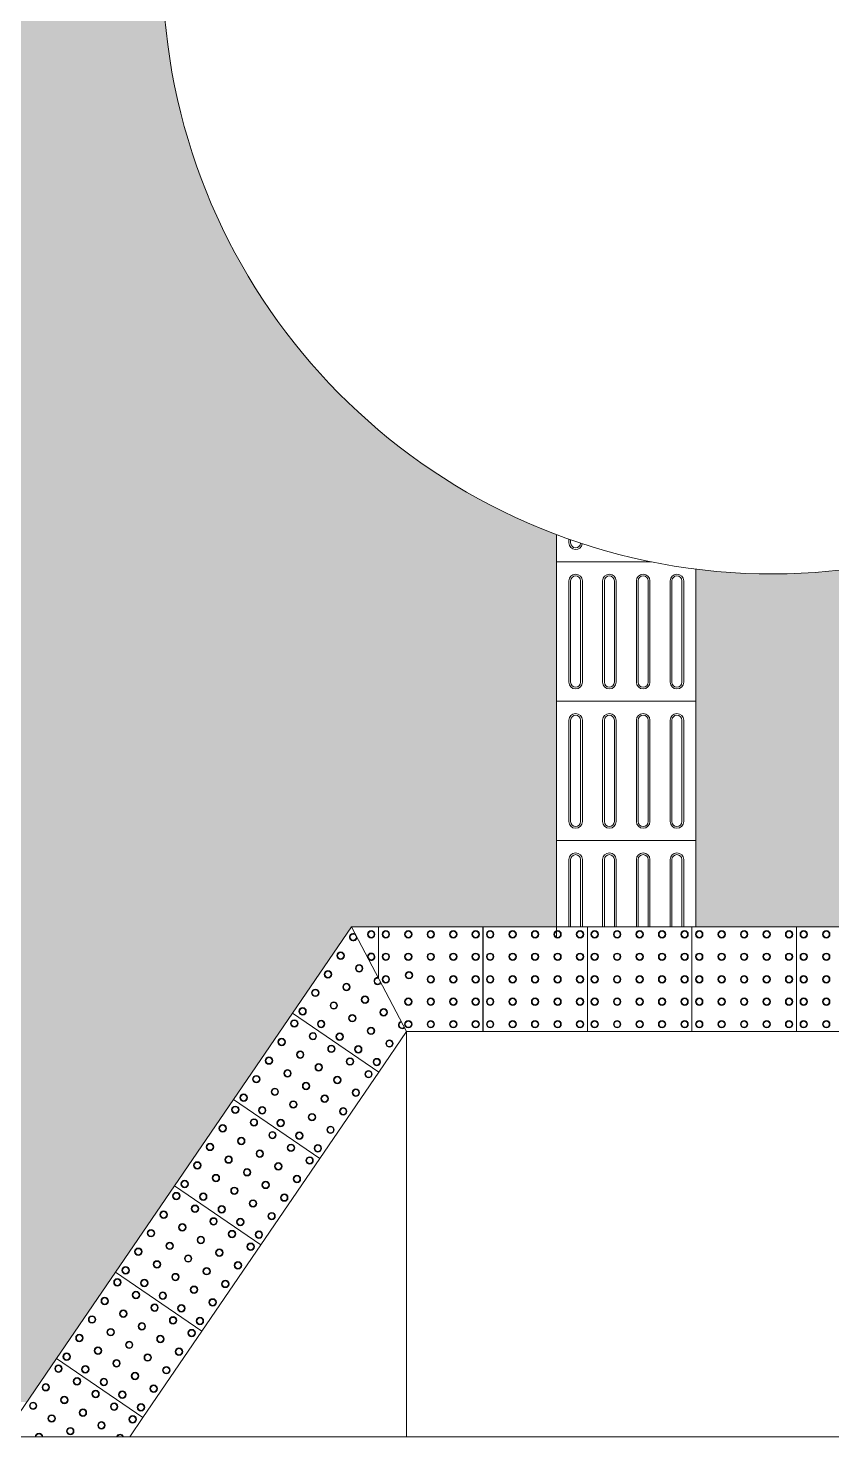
# Model space of a CAD drawing. Header units: millimetres. Extents: x -9997 to 44619, y -1295 to 91103.
# Drawn here: x 38395.3 to 38625.9, y 30134.1 to 30538.5 of the extents above; entities that cross this region are included whole.
import ezdxf

# ---------------------------------------------------------------- set-up
doc = ezdxf.new("R2010")
doc.units = ezdxf.units.MM
doc.header["$LTSCALE"] = 0.1
doc.layers.get('0').update_dxf_attribs({"lineweight": 5})
doc.layers.add('escada', color=1, linetype='Continuous', lineweight=0)

msp = doc.modelspace()

# ---------------------------------------------------------------- hatches: boundary and pattern name
at = {"linetype": 'ByBlock', "true_color": 0xc7c8ca}
h = msp.add_hatch(dxfattribs=at)
h.set_pattern_fill('AR-BRSTD', color=9, scale=0.12, angle=90)
h.paths.add_polyline_path([(35971.007, 30529.035), (35986.007, 30529.035), (35986.007, 30532.119), (36016.008, 30532.119), (36046.008, 30532.119), (36076.008, 30532.119), (36106.008, 30532.119), (36136.008, 30532.119), (36166.008, 30532.119), (36196.008, 30532.119), (36226.008, 30532.119), (36256.007, 30532.119), (36271.008, 30529.035), (36271.008, 30368.22), (36303.021, 30368.22), (36343.021, 30368.22), (36357.976, 30368.22), (36350.252, 30397.209), (36342.528, 30426.198), (36334.774, 30455.3), (36327.05, 30484.288), (36319.326, 30513.277), (36311.602, 30542.266), (36308.466, 30554.035), (35455.705, 30554.035), (35455.705, 30144.035), (36417.709, 30144.035), (36412.043, 30165.3), (36404.319, 30194.288), (36396.595, 30223.277), (36388.871, 30252.266), (36381.147, 30281.254), (36373.424, 30310.243), (36368.634, 30328.22), (36343.021, 30328.22), (36303.021, 30328.22), (36263.021, 30328.22), (36256.007, 30328.24), (36256.007, 30322.119), (36256.007, 30292.119), (36226.007, 30292.119), (36196.007, 30292.119), (36166.007, 30292.119), (36136.007, 30292.119), (36106.007, 30292.119), (36076.007, 30292.119), (36046.007, 30292.119), (36016.007, 30292.119), (35986.007, 30292.119), (35986.007, 30322.119), (35986.007, 30329.035), (35971.007, 30329.035)])
h.paths.add_polyline_path([(35870.145, 30324.174), (35870.145, 30184.174), (35630.145, 30184.174), (35630.145, 30324.174)], flags=16)
h.paths.add_polyline_path([(35850.145, 30304.174), (35850.145, 30204.174), (35650.145, 30204.174), (35650.145, 30304.174)], flags=0)
h.paths.add_polyline_path([(36426.491, 30554.035), (36339.513, 30554.035), (36340.591, 30549.99), (36348.315, 30521.001), (36356.039, 30492.012), (36363.762, 30463.024), (36371.486, 30434.035), (36379.241, 30404.933), (36386.964, 30375.944), (36394.688, 30346.955), (36401.981, 30319.586), (36427.594, 30319.586), (36467.594, 30319.586), (36488.958, 30319.586)])
h.paths.add_polyline_path([(36707.491, 30554.035), (36426.491, 30554.035), (36488.958, 30319.586), (36507.594, 30319.586), (36547.594, 30319.586), (36587.594, 30319.586), (36627.594, 30319.586), (36667.594, 30319.586), (36707.594, 30319.586), (36747.594, 30319.586), (36769.958, 30319.586)])
h.paths.add_polyline_path([(36499.616, 30279.586), (36467.594, 30279.586), (36427.594, 30279.586), (36412.639, 30279.586), (36417.86, 30259.99), (36425.584, 30231.001), (36433.308, 30202.012), (36441.032, 30173.024), (36448.756, 30144.035), (36495.733, 30144.035), (36525.075, 30184.035)])
h.paths.add_polyline_path([(36780.616, 30279.586), (36747.594, 30279.586), (36707.594, 30279.586), (36667.594, 30279.586), (36627.594, 30279.586), (36587.594, 30279.586), (36547.594, 30279.586), (36507.594, 30279.586), (36499.616, 30279.586), (36525.075, 30184.035), (36806.075, 30184.035)])
h.paths.add_polyline_path([(36843.978, 30368.22), (36836.254, 30397.209), (36828.53, 30426.197), (36820.806, 30455.186), (36813.082, 30484.175), (36805.358, 30513.163), (36797.634, 30542.152), (36794.468, 30554.035), (36707.491, 30554.035), (36769.958, 30319.586), (36787.594, 30319.586), (36827.594, 30319.586), (36856.936, 30319.586), (36851.702, 30339.232)])
h.paths.add_polyline_path([(36874.873, 30252.266), (36867.594, 30279.586), (36827.594, 30279.586), (36787.594, 30279.586), (36780.616, 30279.586), (36806.075, 30184.035), (36856.264, 30144.174), (36903.674, 30144.174), (36898.045, 30165.3), (36890.321, 30194.288), (36882.597, 30223.277)])
h.paths.add_polyline_path([(38546.938, 30385.275), (38546.938, 30393.086, -0.3078084), (38433.836, 30554.035), (36825.515, 30554.035), (36826.623, 30549.876), (36834.347, 30520.887), (36842.071, 30491.899), (36849.795, 30462.91), (36857.518, 30433.921), (36865.242, 30404.933), (36872.966, 30375.944), (36880.69, 30346.955), (36888.414, 30317.967), (36896.138, 30288.978), (36903.862, 30259.99), (36911.586, 30231.001), (36919.31, 30202.012), (36927.034, 30173.024), (36934.72, 30144.174), (38394.936, 30144.174), (38403.43, 30156.608), (38420.352, 30181.38), (38437.274, 30206.152), (38454.196, 30230.924), (38471.117, 30255.696), (38488.076, 30280.522), (38488.104, 30280.468), (38495.836, 30280.468), (38525.836, 30280.468), (38546.938, 30280.468), (38546.938, 30305.275), (38546.938, 30345.275)])
h.paths.add_polyline_path([(37074.936, 30324.174), (37314.936, 30324.174), (37314.936, 30184.174), (37074.936, 30184.174)], flags=16)
h.paths.add_polyline_path([(37094.936, 30304.174), (37294.936, 30304.174), (37294.936, 30204.174), (37094.936, 30204.174)], flags=0)
h.paths.add_polyline_path([(37814.936, 30324.174), (37814.936, 30184.174), (37574.936, 30184.174), (37574.936, 30324.174)], flags=16)
h.paths.add_polyline_path([(37594.936, 30304.174), (37794.936, 30304.174), (37794.936, 30204.174), (37594.936, 30204.174)], flags=0)
h.paths.add_polyline_path([(37669.967, 30282.035), (37699.967, 30282.035), (37699.967, 30252.035), (37669.967, 30252.035)], flags=0)
h.paths.add_polyline_path([(38074.936, 30324.174), (38314.936, 30324.174), (38314.936, 30184.174), (38074.936, 30184.174)], flags=16)
h.paths.add_polyline_path([(38094.936, 30304.174), (38294.936, 30304.174), (38294.936, 30204.174), (38094.936, 30204.174)], flags=0)
h.paths.add_polyline_path([(39239.113, 30725.113), (39223.758, 30727.19), (39194.028, 30731.209), (39164.299, 30735.229), (39134.569, 30739.249), (39104.84, 30743.268), (39102.265, 30752.931), (39094.541, 30781.92), (39089.392, 30801.246), (39056.757, 30792.55), (39018.106, 30782.252), (38979.454, 30771.953), (38940.803, 30761.655), (38902.151, 30751.356), (38863.5, 30741.058), (38824.848, 30730.759), (38786.197, 30720.461), (38792.633, 30696.303), (38773.308, 30691.154), (38782.057, 30658.317), (38792.355, 30619.665), (38802.654, 30581.014), (38812.952, 30542.362), (38823.251, 30503.711), (38830.975, 30474.722), (38838.699, 30445.733), (38846.423, 30416.745), (38817.434, 30409.021), (38788.445, 30401.297), (38782.094, 30425.136), (38742.094, 30425.136), (38723.957, 30425.136, -0.0290874), (38707.908, 30412.652), (38885.284, 30172.328, 0.3809372)])
h.paths.add_polyline_path([(38707.908, 30412.652, -0.1839906), (38586.938, 30383.172), (38586.938, 30345.275), (38586.938, 30305.275), (38586.938, 30280.468), (38615.771, 30280.468), (38645.771, 30280.468), (38662.693, 30255.696), (38679.615, 30230.924), (38696.537, 30206.152), (38713.459, 30181.38), (38730.381, 30156.608), (38745.706, 30134.174, 0.0753172), (38897.909, 30155.221)])
h.paths.add_polyline_path([(39158.798, 30970.991), (39170.295, 30979.826), (38885.164, 32049.955), (38318.046, 32049.955), (38466.933, 31491.166, -0.3092385), (38600.144, 30991.208), (38669.536, 30730.773), (38679.269, 30733.366), (38717.921, 30743.664), (38711.484, 30767.822), (38740.473, 30775.546), (38769.462, 30783.269), (38775.898, 30759.112), (38814.55, 30769.411), (38853.201, 30779.709), (38891.853, 30790.008), (38930.504, 30800.306), (38969.156, 30810.605), (39007.807, 30820.903), (39046.459, 30831.202), (39079.093, 30839.897), (39071.369, 30868.886), (39063.646, 30897.875), (39087.434, 30916.154), (39111.222, 30934.433), (39135.01, 30952.712)])

# ---------------------------------------------------------------- linework, layer by layer
at = {"linetype": 'ByBlock', "lineweight": 0}
msp.add_arc((38608.723, 30556.718), 174.907, 180.87888, 68.60802, dxfattribs=at)
at = {"layer": 'escada', "linetype": 'ByBlock', "lineweight": 0}
for p, q in [((38503.878, 30250.468), (38488.104, 30280.468)), ((38424.436, 30134.174), (38388.105, 30134.174)), ((38709.374, 30134.174), (38424.436, 30134.174))]:
    msp.add_line(p, q, dxfattribs=at)
at = {"layer": 'escada', "lineweight": 0}
msp.add_line((38503.878, 30250.468), (38503.878, 30134.174), dxfattribs=at)
for points in [[(38546.938, 30393.086), (38546.938, 30385.275), (38574.08, 30385.275)], [(38550.462, 30390.738), (38550.462, 30391.799)], [(38550.968, 30390.738), (38550.968, 30391.621)], [(38574.08, 30385.275), (38546.938, 30385.275), (38546.938, 30345.275), (38586.938, 30345.275), (38586.938, 30383.172)], [(38550.462, 30350.738), (38550.462, 30379.813)], [(38550.968, 30350.738), (38550.968, 30379.813)], [(38553.832, 30379.813), (38553.832, 30350.738)], [(38554.338, 30379.813), (38554.338, 30350.738)], [(38560.153, 30379.813), (38560.153, 30350.738)], [(38560.66, 30379.813), (38560.66, 30350.738)], [(38563.524, 30350.738), (38563.524, 30379.813)], [(38564.03, 30350.738), (38564.03, 30379.813)], [(38569.845, 30350.738), (38569.845, 30379.813)], [(38570.351, 30350.738), (38570.351, 30379.813)], [(38573.215, 30379.813), (38573.215, 30350.738)], [(38573.722, 30379.813), (38573.722, 30350.738)], [(38579.537, 30379.813), (38579.537, 30350.738)], [(38580.043, 30379.813), (38580.043, 30350.738)], [(38582.907, 30350.738), (38582.907, 30379.813)], [(38583.413, 30350.738), (38583.413, 30379.813)], [(38550.462, 30310.738), (38550.462, 30339.813)], [(38550.968, 30310.738), (38550.968, 30339.813)], [(38553.832, 30339.813), (38553.832, 30310.738)], [(38554.338, 30339.813), (38554.338, 30310.738)], [(38560.153, 30339.813), (38560.153, 30310.738)], [(38560.66, 30339.813), (38560.66, 30310.738)], [(38563.524, 30310.738), (38563.524, 30339.813)], [(38564.03, 30310.738), (38564.03, 30339.813)], [(38569.845, 30310.738), (38569.845, 30339.813)], [(38570.351, 30310.738), (38570.351, 30339.813)], [(38573.215, 30339.813), (38573.215, 30310.738)], [(38573.722, 30339.813), (38573.722, 30310.738)], [(38579.537, 30339.813), (38579.537, 30310.738)], [(38580.043, 30339.813), (38580.043, 30310.738)], [(38582.907, 30310.738), (38582.907, 30339.813)], [(38583.413, 30310.738), (38583.413, 30339.813)], [(38586.938, 30280.468), (38586.938, 30305.275), (38546.938, 30305.275), (38546.938, 30277.328)], [(38550.462, 30280.468), (38550.462, 30299.813)], [(38550.968, 30280.468), (38550.968, 30299.813)], [(38553.832, 30299.813), (38553.832, 30280.468)], [(38554.338, 30299.813), (38554.338, 30280.468)], [(38560.153, 30299.813), (38560.153, 30280.468)], [(38560.66, 30299.813), (38560.66, 30280.468)], [(38563.524, 30280.468), (38563.524, 30299.813)], [(38564.03, 30280.468), (38564.03, 30299.813)], [(38569.845, 30280.468), (38569.845, 30299.813)], [(38570.351, 30280.468), (38570.351, 30299.813)], [(38573.215, 30299.813), (38573.215, 30280.468)], [(38573.722, 30299.813), (38573.722, 30280.468)], [(38579.537, 30299.813), (38579.537, 30280.468)], [(38580.043, 30299.813), (38580.043, 30280.468)], [(38582.907, 30280.468), (38582.907, 30299.813)], [(38583.413, 30280.468), (38583.413, 30299.813)], [(38488.039, 30280.468), (38488.039, 30280.468), (38471.117, 30255.696), (38495.889, 30238.774), (38503.878, 30250.468)], [(38495.836, 30265.763), (38495.836, 30280.468), (38488.104, 30280.468)], [(38503.878, 30250.468), (38525.836, 30250.468), (38525.836, 30280.468), (38495.836, 30280.468), (38495.836, 30265.763)], [(38645.771, 30280.468), (38645.771, 30280.468), (38615.771, 30280.468), (38615.771, 30250.468), (38629.933, 30250.468)], [(38424.436, 30134.174), (38428.202, 30139.686), (38403.43, 30156.608), (38388.105, 30134.174)]]:
    msp.add_lwpolyline(points, dxfattribs=at)
for points in [[(38546.938, 30305.275), (38586.938, 30305.275), (38586.938, 30345.275), (38546.938, 30345.275)], [(38555.771, 30250.468), (38555.771, 30280.468), (38525.771, 30280.468), (38525.771, 30250.468)], [(38585.771, 30250.468), (38585.771, 30280.468), (38555.771, 30280.468), (38555.771, 30250.468)], [(38615.771, 30250.468), (38615.771, 30280.468), (38585.771, 30280.468), (38585.771, 30250.468)], [(38495.889, 30238.774), (38471.117, 30255.696), (38454.196, 30230.924), (38478.967, 30214.002)], [(38478.967, 30214.002), (38454.196, 30230.924), (38437.274, 30206.152), (38462.046, 30189.23)], [(38462.046, 30189.23), (38437.274, 30206.152), (38420.352, 30181.38), (38445.124, 30164.458)], [(38445.124, 30164.458), (38420.352, 30181.38), (38403.43, 30156.608), (38428.202, 30139.686)]]:
    msp.add_lwpolyline(points, close=True, dxfattribs=at)
for centre, radius in [((38493.733, 30278.365), 1.075), ((38493.733, 30278.365), 0.883), ((38497.938, 30278.365), 1.075), ((38497.938, 30278.365), 0.883), ((38504.387, 30278.365), 1.075), ((38504.387, 30278.365), 0.883), ((38510.836, 30278.365), 1.075), ((38510.836, 30278.365), 0.883), ((38517.285, 30278.365), 1.075), ((38517.285, 30278.365), 0.883), ((38523.733, 30278.365), 1.075), ((38523.733, 30278.365), 0.883), ((38527.873, 30278.365), 1.075), ((38527.873, 30278.365), 0.883), ((38534.322, 30278.365), 1.075), ((38534.322, 30278.365), 0.883), ((38540.771, 30278.365), 1.075), ((38540.771, 30278.365), 0.883), ((38547.22, 30278.365), 1.075), ((38547.22, 30278.365), 0.883), ((38553.668, 30278.365), 1.075), ((38553.668, 30278.365), 0.883), ((38557.873, 30278.365), 1.075), ((38557.873, 30278.365), 0.883), ((38564.322, 30278.365), 1.075), ((38564.322, 30278.365), 0.883), ((38570.771, 30278.365), 1.075), ((38570.771, 30278.365), 0.883), ((38577.22, 30278.365), 1.075), ((38577.22, 30278.365), 0.883), ((38583.668, 30278.365), 1.075), ((38583.668, 30278.365), 0.883), ((38587.873, 30278.365), 1.075), ((38587.873, 30278.365), 0.883), ((38594.322, 30278.365), 1.075), ((38594.322, 30278.365), 0.883), ((38600.771, 30278.365), 1.075), ((38600.771, 30278.365), 0.883), ((38607.22, 30278.365), 1.075), ((38607.22, 30278.365), 0.883), ((38613.668, 30278.365), 1.075), ((38613.668, 30278.365), 0.883), ((38617.873, 30278.365), 1.075), ((38617.873, 30278.365), 0.883), ((38624.322, 30278.365), 1.075), ((38624.322, 30278.365), 0.883), ((38484.952, 30272.221), 1.075), ((38484.952, 30272.221), 0.883), ((38493.733, 30271.917), 0.883), ((38497.938, 30271.917), 1.075), ((38497.938, 30271.917), 0.883), ((38504.387, 30271.917), 1.075), ((38504.387, 30271.917), 0.883), ((38510.836, 30271.917), 1.075), ((38510.836, 30271.917), 0.883), ((38517.285, 30271.917), 1.075), ((38517.285, 30271.917), 0.883), ((38523.733, 30271.917), 1.075), ((38523.733, 30271.917), 0.883), ((38527.873, 30271.917), 1.075), ((38527.873, 30271.917), 0.883), ((38534.322, 30271.917), 1.075), ((38534.322, 30271.917), 0.883), ((38540.771, 30271.917), 1.075), ((38540.771, 30271.917), 0.883), ((38547.22, 30271.917), 1.075), ((38547.22, 30271.917), 0.883), ((38553.668, 30271.917), 1.075), ((38553.668, 30271.917), 0.883), ((38557.873, 30271.917), 1.075), ((38557.873, 30271.917), 0.883), ((38564.322, 30271.917), 1.075), ((38564.322, 30271.917), 0.883), ((38570.771, 30271.917), 1.075), ((38570.771, 30271.917), 0.883), ((38577.22, 30271.917), 1.075), ((38577.22, 30271.917), 0.883), ((38583.668, 30271.917), 1.075), ((38583.668, 30271.917), 0.883), ((38587.873, 30271.917), 1.075), ((38587.873, 30271.917), 0.883), ((38594.322, 30271.917), 1.075), ((38594.322, 30271.917), 0.883), ((38600.771, 30271.917), 1.075), ((38600.771, 30271.917), 0.883), ((38607.22, 30271.917), 1.075), ((38607.22, 30271.917), 0.883), ((38613.668, 30271.917), 1.075), ((38613.668, 30271.917), 0.883), ((38617.873, 30271.917), 1.075), ((38617.873, 30271.917), 0.883), ((38624.322, 30271.917), 1.075), ((38624.322, 30271.917), 0.883), ((38490.277, 30268.583), 1.075), ((38490.277, 30268.583), 0.883), ((38481.314, 30266.896), 1.075), ((38481.314, 30266.896), 0.883), ((38486.639, 30263.258), 1.075), ((38486.639, 30263.258), 0.883), ((38497.938, 30265.468), 1.075), ((38497.938, 30265.468), 0.883), ((38504.564, 30266.633), 1.075), ((38504.564, 30266.633), 0.883), ((38510.836, 30265.468), 1.075), ((38510.836, 30265.468), 0.883), ((38517.285, 30265.468), 1.075), ((38517.285, 30265.468), 0.883), ((38523.733, 30265.468), 1.075), ((38523.733, 30265.468), 0.883), ((38527.873, 30265.468), 1.075), ((38527.873, 30265.468), 0.883), ((38534.322, 30265.468), 1.075), ((38534.322, 30265.468), 0.883), ((38540.771, 30265.468), 1.075), ((38540.771, 30265.468), 0.883), ((38547.22, 30265.468), 1.075), ((38547.22, 30265.468), 0.883), ((38553.668, 30265.468), 1.075), ((38553.668, 30265.468), 0.883), ((38557.873, 30265.468), 1.075), ((38557.873, 30265.468), 0.883), ((38564.322, 30265.468), 1.075), ((38564.322, 30265.468), 0.883), ((38570.771, 30265.468), 1.075), ((38570.771, 30265.468), 0.883), ((38577.22, 30265.468), 1.075), ((38577.22, 30265.468), 0.883), ((38583.668, 30265.468), 1.075), ((38583.668, 30265.468), 0.883), ((38587.873, 30265.468), 1.075), ((38587.873, 30265.468), 0.883), ((38594.322, 30265.468), 1.075), ((38594.322, 30265.468), 0.883), ((38600.771, 30265.468), 1.075), ((38600.771, 30265.468), 0.883), ((38607.22, 30265.468), 1.075), ((38607.22, 30265.468), 0.883), ((38613.668, 30265.468), 1.075), ((38613.668, 30265.468), 0.883), ((38617.873, 30265.468), 1.075), ((38617.873, 30265.468), 0.883), ((38624.322, 30265.468), 1.075), ((38624.322, 30265.468), 0.883), ((38477.677, 30261.571), 1.075), ((38477.677, 30261.571), 0.883), ((38491.964, 30259.621), 1.075), ((38491.964, 30259.621), 0.883), ((38504.387, 30259.019), 1.075), ((38510.836, 30259.019), 1.075), ((38517.285, 30259.019), 1.075), ((38523.733, 30259.019), 1.075), ((38527.873, 30259.019), 1.075), ((38534.322, 30259.019), 1.075), ((38540.771, 30259.019), 1.075), ((38547.22, 30259.019), 1.075), ((38553.668, 30259.019), 1.075), ((38557.873, 30259.019), 1.075), ((38564.322, 30259.019), 1.075), ((38570.771, 30259.019), 1.075), ((38577.22, 30259.019), 1.075), ((38583.668, 30259.019), 1.075), ((38587.873, 30259.019), 1.075), ((38594.322, 30259.019), 1.075), ((38600.771, 30259.019), 1.075), ((38607.22, 30259.019), 1.075), ((38613.668, 30259.019), 1.075), ((38617.873, 30259.019), 1.075), ((38624.322, 30259.019), 1.075), ((38474.039, 30256.246), 1.075), ((38474.039, 30256.246), 0.883), ((38483.002, 30257.934), 1.075), ((38483.002, 30257.934), 0.883), ((38497.289, 30255.983), 1.075), ((38497.289, 30255.983), 0.883), ((38504.387, 30259.019), 0.883), ((38510.836, 30259.019), 0.883), ((38517.285, 30259.019), 0.883), ((38523.733, 30259.019), 0.883), ((38527.873, 30259.019), 0.883), ((38534.322, 30259.019), 0.883), ((38540.771, 30259.019), 0.883), ((38547.22, 30259.019), 0.883), ((38553.668, 30259.019), 0.883), ((38557.873, 30259.019), 0.883), ((38564.322, 30259.019), 0.883), ((38570.771, 30259.019), 0.883), ((38577.22, 30259.019), 0.883), ((38583.668, 30259.019), 0.883), ((38587.873, 30259.019), 0.883), ((38594.322, 30259.019), 0.883), ((38600.771, 30259.019), 0.883), ((38607.22, 30259.019), 0.883), ((38613.668, 30259.019), 0.883), ((38617.873, 30259.019), 0.883), ((38624.322, 30259.019), 0.883), ((38471.668, 30252.774), 1.075), ((38471.668, 30252.774), 0.883), ((38479.364, 30252.609), 1.075), ((38479.364, 30252.609), 0.883), ((38488.327, 30254.296), 1.075), ((38488.327, 30254.296), 0.883), ((38504.387, 30252.57), 1.075), ((38504.387, 30252.57), 0.883), ((38510.836, 30252.57), 1.075), ((38510.836, 30252.57), 0.883), ((38517.285, 30252.57), 1.075), ((38517.285, 30252.57), 0.883), ((38523.733, 30252.57), 1.075), ((38523.733, 30252.57), 0.883), ((38527.873, 30252.57), 1.075), ((38527.873, 30252.57), 0.883), ((38534.322, 30252.57), 1.075), ((38534.322, 30252.57), 0.883), ((38540.771, 30252.57), 1.075), ((38540.771, 30252.57), 0.883), ((38547.22, 30252.57), 1.075), ((38547.22, 30252.57), 0.883), ((38553.668, 30252.57), 1.075), ((38553.668, 30252.57), 0.883), ((38557.873, 30252.57), 1.075), ((38557.873, 30252.57), 0.883), ((38564.322, 30252.57), 1.075), ((38564.322, 30252.57), 0.883), ((38570.771, 30252.57), 1.075), ((38570.771, 30252.57), 0.883), ((38577.22, 30252.57), 1.075), ((38577.22, 30252.57), 0.883), ((38583.668, 30252.57), 1.075), ((38583.668, 30252.57), 0.883), ((38587.873, 30252.57), 1.075), ((38587.873, 30252.57), 0.883), ((38594.322, 30252.57), 1.075), ((38594.322, 30252.57), 0.883), ((38600.771, 30252.57), 1.075), ((38600.771, 30252.57), 0.883), ((38607.22, 30252.57), 1.075), ((38607.22, 30252.57), 0.883), ((38613.668, 30252.57), 1.075), ((38613.668, 30252.57), 0.883), ((38617.873, 30252.57), 1.075), ((38617.873, 30252.57), 0.883), ((38624.322, 30252.57), 1.075), ((38624.322, 30252.57), 0.883), ((38468.03, 30247.449), 1.075), ((38468.03, 30247.449), 0.883), ((38476.993, 30249.136), 1.075), ((38476.993, 30249.136), 0.883), ((38484.689, 30248.971), 1.075), ((38484.689, 30248.971), 0.883), ((38493.652, 30250.658), 1.075), ((38493.652, 30250.658), 0.883), ((38498.977, 30247.021), 1.075), ((38498.977, 30247.021), 0.883), ((38473.355, 30243.812), 1.075), ((38473.355, 30243.812), 0.883), ((38482.318, 30245.499), 1.075), ((38482.318, 30245.499), 0.883), ((38490.014, 30245.334), 1.075), ((38490.014, 30245.334), 0.883), ((38464.393, 30242.124), 1.075), ((38464.393, 30242.124), 0.883), ((38478.68, 30240.174), 1.075), ((38478.68, 30240.174), 0.883), ((38487.642, 30241.861), 1.075), ((38487.642, 30241.861), 0.883), ((38495.339, 30241.696), 1.075), ((38495.339, 30241.696), 0.883), ((38460.755, 30236.799), 1.075), ((38460.755, 30236.799), 0.883), ((38469.718, 30238.487), 1.075), ((38469.718, 30238.487), 0.883), ((38475.042, 30234.849), 1.075), ((38484.005, 30236.536), 1.075), ((38484.005, 30236.536), 0.883), ((38492.967, 30238.224), 1.075), ((38492.967, 30238.224), 0.883), ((38457.117, 30231.474), 1.075), ((38457.117, 30231.474), 0.883), ((38466.08, 30233.162), 1.075), ((38466.08, 30233.162), 0.883), ((38475.042, 30234.849), 0.883), ((38480.367, 30231.211), 1.075), ((38480.367, 30231.211), 0.883), ((38489.33, 30232.899), 1.075), ((38489.33, 30232.899), 0.883), ((38454.746, 30228.002), 1.075), ((38454.746, 30228.002), 0.883), ((38462.442, 30227.837), 1.075), ((38462.442, 30227.837), 0.883), ((38471.405, 30229.524), 1.075), ((38471.405, 30229.524), 0.883), ((38485.692, 30227.574), 1.075), ((38485.692, 30227.574), 0.883), ((38451.108, 30222.677), 1.075), ((38460.071, 30224.365), 1.075), ((38460.071, 30224.365), 0.883), ((38467.767, 30224.199), 1.075), ((38467.767, 30224.199), 0.883), ((38476.73, 30225.887), 1.075), ((38476.73, 30225.887), 0.883), ((38451.108, 30222.677), 0.883), ((38456.433, 30219.04), 1.075), ((38456.433, 30219.04), 0.883), ((38465.396, 30220.727), 1.075), ((38465.396, 30220.727), 0.883), ((38473.092, 30220.562), 1.075), ((38473.092, 30220.562), 0.883), ((38482.055, 30222.249), 1.075), ((38482.055, 30222.249), 0.883), ((38447.471, 30217.352), 1.075), ((38447.471, 30217.352), 0.883), ((38461.758, 30215.402), 1.075), ((38461.758, 30215.402), 0.883), ((38470.721, 30217.089), 1.075), ((38470.721, 30217.089), 0.883), ((38478.417, 30216.924), 1.075), ((38478.417, 30216.924), 0.883), ((38443.833, 30212.027), 1.075), ((38443.833, 30212.027), 0.883), ((38452.796, 30213.715), 1.075), ((38452.796, 30213.715), 0.883), ((38467.083, 30211.765), 1.075), ((38467.083, 30211.765), 0.883), ((38476.046, 30213.452), 1.075), ((38476.046, 30213.452), 0.883), ((38440.196, 30206.702), 1.075), ((38440.196, 30206.702), 0.883), ((38449.158, 30208.39), 1.075), ((38449.158, 30208.39), 0.883), ((38458.121, 30210.077), 1.075), ((38458.121, 30210.077), 0.883), ((38463.446, 30206.44), 1.075), ((38472.408, 30208.127), 1.075), ((38472.408, 30208.127), 0.883), ((38437.824, 30203.23), 1.075), ((38437.824, 30203.23), 0.883), ((38445.521, 30203.065), 1.075), ((38445.521, 30203.065), 0.883), ((38454.483, 30204.752), 1.075), ((38454.483, 30204.752), 0.883), ((38463.446, 30206.44), 0.883), ((38468.77, 30202.802), 1.075), ((38468.77, 30202.802), 0.883), ((38443.149, 30199.593), 1.075), ((38443.149, 30199.593), 0.883), ((38450.846, 30199.427), 1.075), ((38450.846, 30199.427), 0.883), ((38459.808, 30201.115), 1.075), ((38459.808, 30201.115), 0.883), ((38434.186, 30197.905), 1.075), ((38434.186, 30197.905), 0.883), ((38439.511, 30194.268), 1.075), ((38448.474, 30195.955), 1.075), ((38448.474, 30195.955), 0.883), ((38456.17, 30195.79), 1.075), ((38456.17, 30195.79), 0.883), ((38465.133, 30197.477), 1.075), ((38465.133, 30197.477), 0.883), ((38430.549, 30192.58), 1.075), ((38430.549, 30192.58), 0.883), ((38439.511, 30194.268), 0.883), ((38444.836, 30190.63), 1.075), ((38444.836, 30190.63), 0.883), ((38453.799, 30192.318), 1.075), ((38453.799, 30192.318), 0.883), ((38461.495, 30192.152), 1.075), ((38461.495, 30192.152), 0.883), ((38426.911, 30187.255), 1.075), ((38426.911, 30187.255), 0.883), ((38435.874, 30188.943), 1.075), ((38435.874, 30188.943), 0.883), ((38450.161, 30186.993), 1.075), ((38450.161, 30186.993), 0.883), ((38459.124, 30188.68), 1.075), ((38459.124, 30188.68), 0.883), ((38432.236, 30183.618), 1.075), ((38432.236, 30183.618), 0.883), ((38441.199, 30185.305), 1.075), ((38441.199, 30185.305), 0.883), ((38455.486, 30183.355), 1.075), ((38455.486, 30183.355), 0.883), ((38420.902, 30178.458), 1.075), ((38420.902, 30178.458), 0.883), ((38423.274, 30181.93), 1.075), ((38423.274, 30181.93), 0.883), ((38428.599, 30178.293), 1.075), ((38428.599, 30178.293), 0.883), ((38437.561, 30179.98), 1.075), ((38437.561, 30179.98), 0.883), ((38446.524, 30181.668), 1.075), ((38446.524, 30181.668), 0.883), ((38426.227, 30174.821), 1.075), ((38426.227, 30174.821), 0.883), ((38433.924, 30174.655), 1.075), ((38433.924, 30174.655), 0.883), ((38442.886, 30176.343), 1.075), ((38442.886, 30176.343), 0.883), ((38451.849, 30178.03), 1.075), ((38451.849, 30178.03), 0.883), ((38417.264, 30173.133), 1.075), ((38417.264, 30173.133), 0.883), ((38431.552, 30171.183), 1.075), ((38431.552, 30171.183), 0.883), ((38439.249, 30171.018), 1.075), ((38439.249, 30171.018), 0.883), ((38448.211, 30172.705), 1.075), ((38448.211, 30172.705), 0.883), ((38413.627, 30167.808), 1.075), ((38413.627, 30167.808), 0.883), ((38422.589, 30169.496), 1.075), ((38422.589, 30169.496), 0.883), ((38436.877, 30167.546), 1.075), ((38436.877, 30167.546), 0.883), ((38444.574, 30167.38), 1.075), ((38444.574, 30167.38), 0.883), ((38409.989, 30162.483), 1.075), ((38409.989, 30162.483), 0.883), ((38418.952, 30164.171), 1.075), ((38418.952, 30164.171), 0.883), ((38427.914, 30165.858), 1.075), ((38427.914, 30165.858), 0.883), ((38433.239, 30162.221), 1.075), ((38433.239, 30162.221), 0.883), ((38442.202, 30163.908), 1.075), ((38442.202, 30163.908), 0.883), ((38415.314, 30158.846), 1.075), ((38415.314, 30158.846), 0.883), ((38424.277, 30160.533), 1.075), ((38424.277, 30160.533), 0.883), ((38438.564, 30158.583), 1.075), ((38438.564, 30158.583), 0.883), ((38406.352, 30157.158), 1.075), ((38406.352, 30157.158), 0.883), ((38420.639, 30155.208), 1.075), ((38420.639, 30155.208), 0.883), ((38429.602, 30156.896), 1.075), ((38429.602, 30156.896), 0.883), ((38403.98, 30153.686), 1.075), ((38403.98, 30153.686), 0.883), ((38409.305, 30150.049), 1.075), ((38409.305, 30150.049), 0.883), ((38411.677, 30153.521), 1.075), ((38411.677, 30153.521), 0.883), ((38417.002, 30149.883), 1.075), ((38425.964, 30151.571), 1.075), ((38425.964, 30151.571), 0.883), ((38434.927, 30153.258), 1.075), ((38434.927, 30153.258), 0.883), ((38400.342, 30148.361), 1.075), ((38400.342, 30148.361), 0.883), ((38414.63, 30146.411), 1.075), ((38414.63, 30146.411), 0.883), ((38417.002, 30149.883), 0.883), ((38422.327, 30146.246), 1.075), ((38422.327, 30146.246), 0.883), ((38431.289, 30147.933), 1.075), ((38431.289, 30147.933), 0.883), ((38396.705, 30143.036), 1.075), ((38396.705, 30143.036), 0.883), ((38405.667, 30144.724), 1.075), ((38405.667, 30144.724), 0.883), ((38419.955, 30142.774), 1.075), ((38419.955, 30142.774), 0.883), ((38427.652, 30142.608), 1.075), ((38427.652, 30142.608), 0.883), ((38402.03, 30139.399), 1.075), ((38402.03, 30139.399), 0.883), ((38410.992, 30141.086), 1.075), ((38410.992, 30141.086), 0.883), ((38425.28, 30139.136), 1.075), ((38425.28, 30139.136), 0.883), ((38407.355, 30135.761), 1.075), ((38407.355, 30135.761), 0.883), ((38416.317, 30137.449), 1.075), ((38416.317, 30137.449), 0.883)]:
    msp.add_circle(centre, radius, dxfattribs=at)
for centre, radius, start, end in [((38552.4, 30390.738), 1.938, 180, 352.5194), ((38552.4, 30390.738), 1.432, 180, 356.38385), ((38552.4, 30379.813), 1.938, 360, 180), ((38562.092, 30379.813), 1.938, 360, 180), ((38571.783, 30379.813), 1.938, 360, 180), ((38581.475, 30379.813), 1.938, 360, 180), ((38552.4, 30379.813), 1.432, 360, 180), ((38562.092, 30379.813), 1.432, 360, 180), ((38571.783, 30379.813), 1.432, 360, 180), ((38581.475, 30379.813), 1.432, 360, 180), ((38552.4, 30350.738), 1.938, 180, 360), ((38552.4, 30350.738), 1.432, 180, 360), ((38562.092, 30350.738), 1.938, 180, 360), ((38562.092, 30350.738), 1.432, 180, 360), ((38571.783, 30350.738), 1.938, 180, 360), ((38571.783, 30350.738), 1.432, 180, 360), ((38581.475, 30350.738), 1.938, 180, 360), ((38581.475, 30350.738), 1.432, 180, 360), ((38552.4, 30339.813), 1.938, 360, 180), ((38552.4, 30339.813), 1.432, 360, 180), ((38562.092, 30339.813), 1.938, 360, 180), ((38562.092, 30339.813), 1.432, 360, 180), ((38571.783, 30339.813), 1.938, 360, 180), ((38571.783, 30339.813), 1.432, 360, 180), ((38581.475, 30339.813), 1.938, 360, 180), ((38581.475, 30339.813), 1.432, 360, 180), ((38552.4, 30310.738), 1.938, 180, 360), ((38552.4, 30310.738), 1.432, 180, 360), ((38562.092, 30310.738), 1.938, 180, 360), ((38562.092, 30310.738), 1.432, 180, 360), ((38571.783, 30310.738), 1.938, 180, 360), ((38571.783, 30310.738), 1.432, 180, 360), ((38581.475, 30310.738), 1.938, 180, 360), ((38581.475, 30310.738), 1.432, 180, 360), ((38552.4, 30299.813), 1.938, 360, 180), ((38552.4, 30299.813), 1.432, 360, 180), ((38562.092, 30299.813), 1.938, 360, 180), ((38562.092, 30299.813), 1.432, 360, 180), ((38571.783, 30299.813), 1.938, 360, 180), ((38571.783, 30299.813), 1.432, 360, 180), ((38581.475, 30299.813), 1.938, 360, 180), ((38581.475, 30299.813), 1.432, 360, 180), ((38488.59, 30277.546), 1.075, 63.08627, 352.57642), ((38488.59, 30277.546), 0.883, 33.85431, 21.80838), ((38493.733, 30271.917), 1.075, 221.79707, 193.86562), ((38495.602, 30264.946), 1.075, 86.49246, 329.17024), ((38495.602, 30264.946), 0.883, 78.53005, 337.13264), ((38502.614, 30252.346), 1.075, 104.91043, 310.75227), ((38502.614, 30252.346), 0.883, 102.02917, 313.63352), ((38398.392, 30134.074), 1.075, 5.34572, 174.65427), ((38398.392, 30134.074), 0.883, 6.51483, 173.48516), ((38421.642, 30133.811), 1.075, 19.7269, 160.27309), ((38421.642, 30133.811), 0.883, 24.27188, 155.72811)]:
    msp.add_arc(centre, radius, start, end, dxfattribs=at)

doc.saveas('drawing.dxf')
